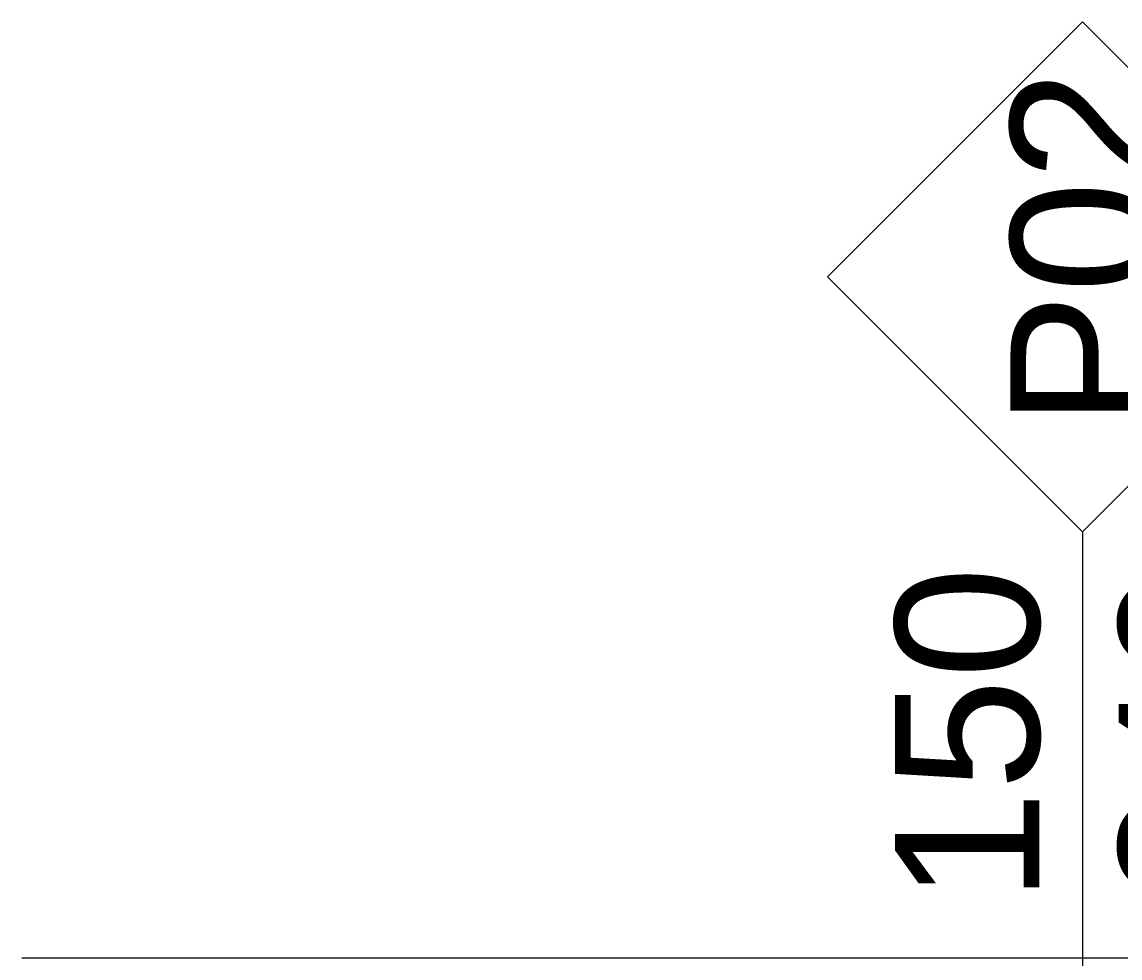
# Model space of a CAD drawing. Extents: x -2012 to 34975, y -1043 to 8321.
# Drawn here: x 4173.6 to 4249.7, y 3909.5 to 3974.4 of the extents above; entities that cross this region are included whole.
import ezdxf
from ezdxf.enums import TextEntityAlignment as Align

# ---------------------------------------------------------------- set-up
doc = ezdxf.new("R2010")
doc.units = 0
doc.header["$LTSCALE"] = 25
doc.linetypes.add('HIDDEN', pattern=[0.375, 0.25, -0.125])
doc.layers.get('0').update_dxf_attribs({"color": 9, "lineweight": 9})
for name, color, linetype, lineweight in [('06D', 9, 'Continuous', 9), ('10', 9, 'Continuous', 9), ('22', 8, 'Continuous', 9)]:
    doc.layers.add(name, color=color, linetype=linetype, lineweight=lineweight)
doc.styles.add('Arial', font='arial.ttf', dxfattribs={"height": 2.5})

# ---------------------------------------------------------------- blocks, each defined once
blk = doc.blocks.new('ciftkanatdograma_pr2')
at = {"layer": '06D'}
blk.add_lwpolyline([(-0.3, 17), (-149.7, 17)], dxfattribs=at)
blk = doc.blocks.new('0_windowno')
for points in [[(0, 3.536), (-3.536, 0), (0, -3.536), (3.536, 0), (0, 3.536)], [(3.536, 0), (11.536, 0)]]:
    blk.add_lwpolyline(points)
at = {"style": 'Arial'}
blk.add_attdef('GENISLIK', text='', height=2, dxfattribs=at).set_placement((4.036, 0), align=Align.BOTTOM_LEFT)
blk.add_attdef('PENCERENO', text='', height=2, dxfattribs=at).set_placement((0, 0), align=Align.MIDDLE_CENTER)
blk.add_attdef('YUKSEKLIK', text='', height=2, dxfattribs=at).set_placement((4.036, -0.5), align=Align.TOP_LEFT)

msp = doc.modelspace()

# ---------------------------------------------------------------- block references
at = {"layer": '10', "linetype": 'HIDDEN'}
msp.add_blockref('ciftkanatdograma_pr2', (4323.338, 3892.5), dxfattribs=at)
at = {"layer": '22'}
ref = msp.add_blockref('0_windowno', (4247.152, 3956.752), dxfattribs=dict(at, xscale=-5, yscale=5, zscale=5, rotation=90))
ref.add_attrib('PENCERENO', 'P02', dxfattribs={"layer": '0', "height": 10, "rotation": 90, "style": 'Arial'}).set_placement((4247.152, 3958.737), align=Align.MIDDLE_CENTER)
ref.add_attrib('GENISLIK', '150', dxfattribs={"layer": '0', "height": 10, "rotation": 90, "style": 'Arial'}).set_placement((4247.152, 3913.348), align=Align.BOTTOM_LEFT)
ref.add_attrib('YUKSEKLIK', '240', dxfattribs={"layer": '0', "height": 10, "rotation": 90, "style": 'Arial'}).set_placement((4249.652, 3913.348), align=Align.TOP_LEFT)

doc.saveas('drawing.dxf')
